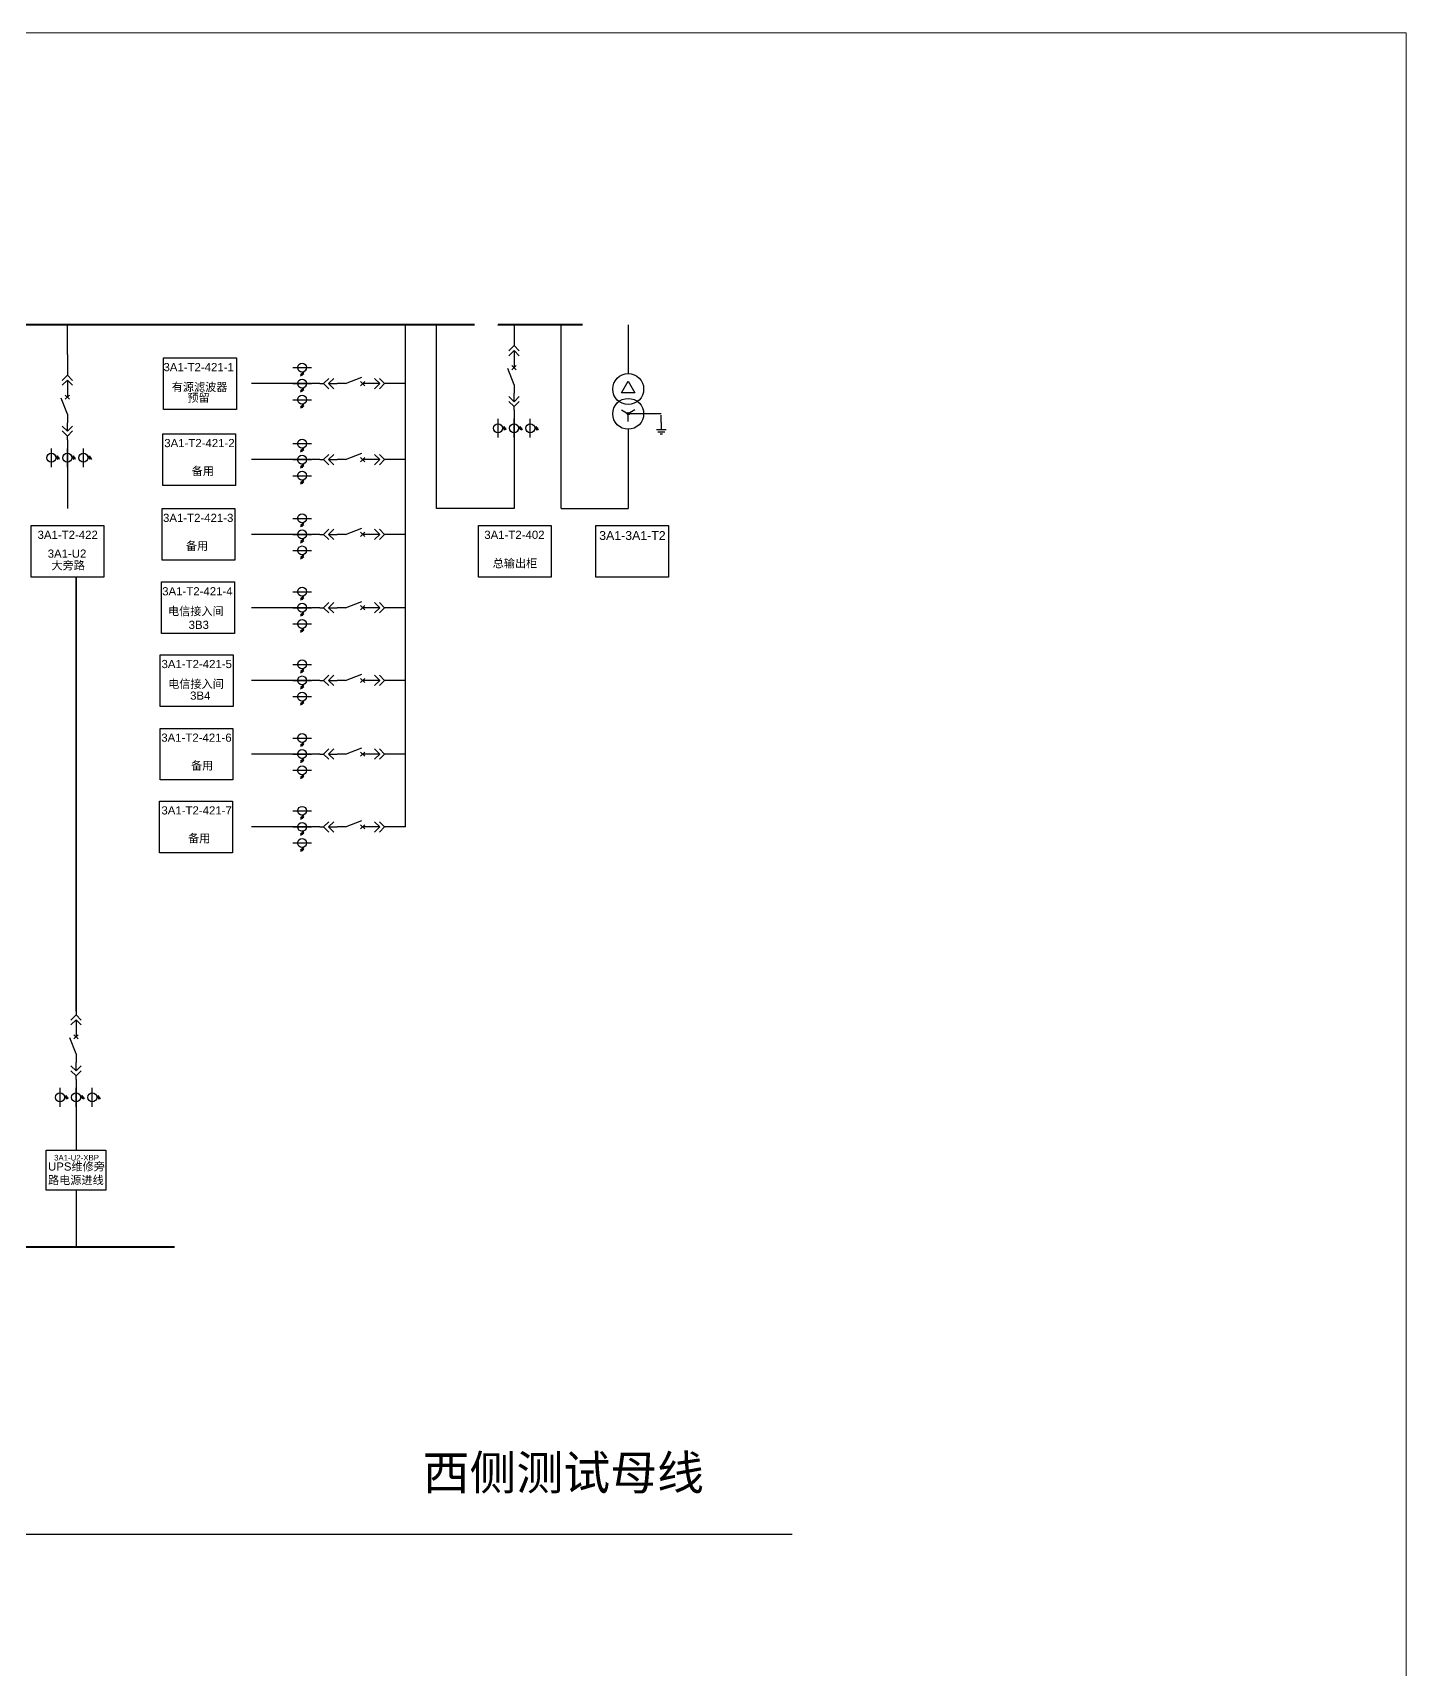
# Model space of a CAD drawing. Header units: millimetres. Extents: x 15 to 365, y 9 to 309.
# Drawn here: x 244.9 to 364.8, y 166.2 to 309.1 of the extents above; entities that cross this region are included whole.
import ezdxf
from ezdxf.enums import TextEntityAlignment as Align

# ---------------------------------------------------------------- set-up
doc = ezdxf.new("R2010")
doc.units = ezdxf.units.MM
doc.linetypes.add('CENTER', pattern=[2, 1.25, -0.25, 0.25, -0.25])
doc.linetypes.add('CONTINOUS', pattern=[0])
doc.styles.get("Standard").update_dxf_attribs({"font": 'arial.ttf'})

# ---------------------------------------------------------------- blocks, each defined once
blk = doc.blocks.new('DYDQAA05')
at = {"color": 0}
blk.add_lwpolyline([(0, 0), (0, -7)], dxfattribs=at)
blk = doc.blocks.new('DYDQAA03')
at = {"color": 0}
for points in [[(0, 0), (0, -1.5)], [(-2.12, -3.62), (0, -1.5)], [(-2.12, -5.62), (0, -3.5)], [(2.12, -3.62), (0, -1.5)], [(2.12, -5.62), (0, -3.5)], [(0, -3.5), (0, -7)]]:
    blk.add_lwpolyline(points, dxfattribs=at)
blk = doc.blocks.new('DYDQAA09')
at = {"color": 0}
blk.add_lwpolyline([(0, 0), (0, -3.5)], dxfattribs=at)
blk.add_lwpolyline([(0, 0), (0, -3.5)], dxfattribs=at)
blk.add_lwpolyline([(0, 0), (0, -3.5)], dxfattribs=at)
blk.add_lwpolyline([(0, 0), (0, -3.5)], dxfattribs=at)
blk.add_lwpolyline([(0, 0), (0, -3.5)], dxfattribs=at)
blk.add_lwpolyline([(0, 0), (0, -3.5)], dxfattribs=at)
blk.add_lwpolyline([(0, 0), (0, -3.5)], dxfattribs=at)
blk.add_lwpolyline([(0, 0), (0, -3.5)], dxfattribs=at)
blk.add_lwpolyline([(0, 0), (0, -3.5)], dxfattribs=at)
blk = doc.blocks.new('DYDQ0201')
at = {"color": 0}
for points in [[(0.86, -0.86), (-0.86, 0.86)], [(-0.86, -0.86), (0.86, 0.86)], [(0, -7), (-2.61, -0.37)]]:
    blk.add_lwpolyline(points, dxfattribs=at)
blk = doc.blocks.new('DYDQAA04')
at = {"color": 0}
for points in [[(0, -3.5), (0, 0)], [(-2.12, -1.38), (0, -3.5)], [(-2.12, -3.38), (0, -5.5)], [(2.12, -1.38), (0, -3.5)], [(2.12, -3.38), (0, -5.5)], [(0, -7), (0, -5.5)]]:
    blk.add_lwpolyline(points, dxfattribs=at)
blk = doc.blocks.new('A$C03DD39B5')
for p, q in [((417, 475), (283, 392)), ((417, 422), (283, 339)), ((350, 333), (350, 467))]:
    blk.add_line(p, q)
blk.add_lwpolyline([(700, 167), (0, 167)])
blk.add_circle((350, 167), 167)

msp = doc.modelspace()

# ---------------------------------------------------------------- linework, layer by layer
for p, q in [((247.9, 280.99, -9969.82), (247.9, 283.57, -8586.54)), ((277.4, 239.75), (277.4, 283.57, -8586.54)), ((280.13, 267.55, -8586.54), (280.13, 283.57, -8586.54)), ((290.99, 267.55, -10371.93), (290.99, 283.57, -8586.54)), ((267.52, 278.45, 2201.22), (263.96, 278.45, 2201.22)), ((269.16, 278.45, 2201.22), (267.52, 278.45, 2201.22)), ((286.89, 275.33, -8586.54), (286.89, 273.69, -8586.54)), ((286.89, 273.69, -8586.54), (286.89, 267.55, -8586.54)), ((247.9, 272.75, -7768.6), (247.9, 271.11, -7768.6)), ((267.52, 271.81, 2201.22), (263.96, 271.81, 2201.22)), ((269.16, 271.81, 2201.22), (267.52, 271.81, 2201.22)), ((247.9, 271.11, -7768.6), (247.9, 267.55, -7768.6)), ((286.89, 267.55, -8586.54), (280.13, 267.55, -8586.54)), ((267.52, 265.28, 2201.22), (263.96, 265.28, 2201.22)), ((269.16, 265.28, 2201.22), (267.52, 265.28, 2201.22)), ((267.52, 258.88, 2201.22), (263.96, 258.88, 2201.22)), ((269.16, 258.88, 2201.22), (267.52, 258.88, 2201.22)), ((267.52, 252.53, 2201.22), (263.96, 252.53, 2201.22)), ((269.16, 252.53, 2201.22), (267.52, 252.53, 2201.22)), ((267.52, 246.1, 2201.22), (263.96, 246.1, 2201.22)), ((269.16, 246.1, 2201.22), (267.52, 246.1, 2201.22)), ((267.52, 239.75, 2201.22), (263.96, 239.75, 2201.22)), ((269.16, 239.75, 2201.22), (267.52, 239.75, 2201.22)), ((248.66, 216.9, -5976.35), (248.66, 215.26, -5976.35)), ((248.66, 215.26, -3775.12), (248.66, 211.51, -6135.16)), ((248.68, 208.04, -6135.16), (248.68, 203.09, -3618.75))]:
    msp.add_line(p, q)
at = {"color": 0}
for p, q in [((296.85, 283.57, -5760.99), (296.85, 279.33, -10371.93)), ((296.27, 277.63, -10371.93), (296.85, 278.65, -10371.93)), ((296.27, 277.63, -10371.93), (296.85, 278.65, -10371.93)), ((296.85, 278.65, -10371.93), (297.44, 277.63, -10371.93)), ((297.44, 277.63, -10371.93), (296.27, 277.63, -10371.93)), ((296.27, 276.15, -10371.93), (296.85, 275.81, -10371.93)), ((296.84, 275.91, -10371.93), (296.75, 275.82, -10371.93)), ((296.9, 275.9, -10371.93), (296.76, 275.76, -10371.93)), ((296.89, 275.9, -10371.93), (296.76, 275.77, -10371.93)), ((296.81, 275.9, -10371.93), (296.76, 275.85, -10371.93)), ((296.93, 275.87, -10371.93), (296.79, 275.73, -10371.93)), ((296.94, 275.86, -10371.93), (296.8, 275.72, -10371.93)), ((296.95, 275.83, -10371.93), (296.83, 275.71, -10371.93)), ((297.44, 276.15, -10371.93), (296.85, 275.81, -10371.93)), ((296.85, 275.13, -10371.93), (296.85, 275.81, -10371.93)), ((299.74, 275.81, -10371.93), (296.85, 275.81, -10371.93)), ((296.95, 275.8, -10371.93), (296.86, 275.71, -10371.93)), ((296.85, 274.45, -10371.93), (296.85, 267.55, -10371.93)), ((299.33, 274.45, -10371.93), (300.15, 274.45, -10371.93)), ((299.44, 274.25, -10371.93), (300.04, 274.25, -10371.93)), ((299.64, 274.05, -10371.93), (299.84, 274.05, -10371.93)), ((290.99, 267.55, -10371.93), (296.85, 267.55, -10371.93))]:
    msp.add_line(p, q, dxfattribs=at)
at = {"color": 0, "linetype": 'CENTER', "ltscale": 0.5}
msp.add_line((299.74, 275.06, -10371.93), (299.74, 275.81, -10371.93), dxfattribs=at)
at = {"color": 5, "lineweight": 35}
for q in [(248.66, 261.55, -7768.6), (248.66, 223.65, -8177.57)]:
    msp.add_line((248.66, 237.36, -8177.57), q, dxfattribs=at)
at = {"color": 1, "lineweight": 40}
msp.add_line((193.65, 203.09, -6511.62), (257.26, 203.09, -6511.62), dxfattribs=at)
at = {"color": 1, "lineweight": 30}
msp.add_line((235.73, 177.99, -7801.11), (311.17, 177.99, -7801.11), dxfattribs=at)
at = {"color": 1, "lineweight": 13, "ltscale": 0.001071}
msp.add_lwpolyline([(15.42, 309.08), (364.76, 309.08), (364.76, 9.34), (15.42, 9.34)], close=True, dxfattribs=at)
at = {"color": 1, "lineweight": 40, "ltscale": 100}
for points, elevation in [([(283.44, 283.57), (176.39, 283.57), (176.39, 283.57)], -8586.54), ([(292.87, 283.57), (285.5, 283.57), (285.5, 283.57)], -9560.85)]:
    msp.add_lwpolyline(points, dxfattribs=dict(at, elevation=elevation))
for points, elevation in [([(256.29, 280.7), (262.65, 280.7), (262.65, 276.19), (256.29, 276.19)], 2201.22), ([(256.22, 274.06), (262.58, 274.06), (262.58, 269.55), (256.22, 269.55)], 2201.22), ([(256.17, 267.53), (262.53, 267.53), (262.53, 263.02), (256.17, 263.02)], 2201.22), ([(244.74, 266.06), (251.09, 266.06), (251.09, 261.55), (244.74, 261.55)], -7768.6), ([(283.77, 266.06), (290.13, 266.06), (290.13, 261.55), (283.77, 261.55)], -8586.49), ([(294.02, 266.06), (300.38, 266.06), (300.38, 261.55), (294.02, 261.55)], -8586.49), ([(256.13, 261.13), (262.49, 261.13), (262.49, 256.62), (256.13, 256.62)], 2201.22), ([(256.01, 254.78), (262.36, 254.78), (262.36, 250.27), (256.01, 250.27)], 2201.22), ([(255.99, 248.35), (262.34, 248.35), (262.34, 243.84), (255.99, 243.84)], 2201.22), ([(255.94, 242), (262.3, 242), (262.3, 237.49), (255.94, 237.49)], 2201.22), ([(246.06, 211.51), (251.27, 211.51), (251.27, 208.04), (246.06, 208.04)], -6135.16)]:
    msp.add_lwpolyline(points, close=True, dxfattribs=dict(elevation=elevation))
at = {"color": 0, "elevation": -10371.93}
msp.add_lwpolyline([(299.74, 275.06), (299.74, 274.45)], dxfattribs=at)
at = {"color": 0, "linetype": 'CONTINOUS'}
for centre in [(296.85, 277.97, -10371.93), (296.85, 275.81, -10371.93)]:
    msp.add_circle(centre, 1.35, dxfattribs=at)
at = {"color": 0}
msp.add_circle((296.85, 275.81, -10371.93), 0.101, dxfattribs=at)

# ---------------------------------------------------------------- block references
at = {"xscale": 0.2128962921302706, "yscale": 0.2128962921302706, "zscale": 0.2128962921302706}
for name, p in [('DYDQAA05', (286.89, 283.57, -10787.76)), ('DYDQAA03', (286.89, 282.08, -10787.76)), ('DYDQAA05', (247.9, 280.99, -9969.82)), ('DYDQAA09', (286.89, 280.59, -10787.76)), ('DYDQAA03', (247.9, 279.5, -9969.82)), ('DYDQ0201', (286.89, 279.84, -10787.76)), ('DYDQ0201', (247.9, 277.26, -9969.82)), ('DYDQAA09', (247.9, 278.01, -9969.82)), ('DYDQAA04', (286.89, 277.61, -10787.76)), ('DYDQAA09', (286.89, 278.35, -10787.76)), ('DYDQAA09', (247.9, 275.77, -9969.82)), ('DYDQAA09', (286.89, 276.12, -10787.76)), ('DYDQAA04', (247.9, 275.03, -9969.82)), ('DYDQAA09', (247.9, 273.54, -9969.82)), ('DYDQAA03', (248.66, 223.65, -8177.57)), ('DYDQ0201', (248.66, 221.42, -8177.57)), ('DYDQAA09', (248.66, 222.16, -8177.57)), ('DYDQAA04', (248.66, 219.18, -8177.57)), ('DYDQAA09', (248.66, 219.93, -8177.57)), ('DYDQAA09', (248.66, 217.69, -8177.57))]:
    msp.add_blockref(name, p, dxfattribs=at)
at = {"linetype": 'Continuous', "xscale": 0.00233888397733859, "yscale": 0.00233888397733859, "zscale": 0.00233888397733859}
for p, rotation in [((269.21, 280.24, 2201.22), 180), ((269.21, 278.84, 2201.22), 180), ((269.21, 277.43, 2201.22), 180), ((285.1, 275.37, -8586.54), 270), ((286.5, 275.37, -8586.54), 270), ((287.91, 275.37, -8586.54), 270), ((269.21, 273.6, 2201.22), 180), ((246.11, 272.79, -7768.6), 270), ((247.51, 272.79, -7768.6), 270), ((248.91, 272.79, -7768.6), 270), ((269.21, 272.2, 2201.22), 180), ((269.21, 270.8, 2201.22), 180), ((269.21, 267.07, 2201.22), 180), ((269.21, 265.67, 2201.22), 180), ((269.21, 264.27, 2201.22), 180), ((269.21, 260.67, 2201.22), 180), ((269.21, 259.27, 2201.22), 180), ((269.21, 257.86, 2201.22), 180), ((269.21, 254.32, 2201.22), 180), ((269.21, 252.92, 2201.22), 180), ((269.21, 251.51, 2201.22), 180), ((269.21, 247.89, 2201.22), 180), ((269.21, 246.49, 2201.22), 180), ((269.21, 245.08, 2201.22), 180), ((269.21, 241.54, 2201.22), 180), ((269.21, 240.14, 2201.22), 180), ((269.21, 238.73, 2201.22), 180), ((246.87, 216.95, -5976.35), 270), ((248.27, 216.95, -5976.35), 270), ((249.68, 216.95, -5976.35), 270)]:
    msp.add_blockref('A$C03DD39B5', p, dxfattribs=dict(at, rotation=rotation))
at = {"xscale": 0.2128962921302706, "yscale": 0.2128962921302706, "zscale": 0.2128962921302706, "rotation": 270}
for name, p in [('DYDQAA04', (271.44, 278.45)), ('DYDQ0201', (273.68, 278.45)), ('DYDQAA03', (275.91, 278.45)), ('DYDQAA09', (269.95, 278.45)), ('DYDQAA09', (272.19, 278.45)), ('DYDQAA09', (274.42, 278.45)), ('DYDQAA05', (277.4, 278.45)), ('DYDQAA09', (269.95, 271.81)), ('DYDQAA04', (271.44, 271.81)), ('DYDQAA09', (272.19, 271.81)), ('DYDQ0201', (273.68, 271.81)), ('DYDQAA09', (274.42, 271.81)), ('DYDQAA03', (275.91, 271.81)), ('DYDQAA05', (277.4, 271.81)), ('DYDQ0201', (273.68, 265.28)), ('DYDQAA09', (269.95, 265.28)), ('DYDQAA04', (271.44, 265.28)), ('DYDQAA09', (272.19, 265.28)), ('DYDQAA09', (274.42, 265.28)), ('DYDQAA03', (275.91, 265.28)), ('DYDQAA05', (277.4, 265.28)), ('DYDQAA09', (269.95, 258.88)), ('DYDQAA04', (271.44, 258.88)), ('DYDQAA09', (272.19, 258.88)), ('DYDQ0201', (273.68, 258.88)), ('DYDQAA09', (274.42, 258.88)), ('DYDQAA03', (275.91, 258.88)), ('DYDQAA05', (277.4, 258.88)), ('DYDQAA04', (271.44, 252.53)), ('DYDQ0201', (273.68, 252.53)), ('DYDQAA03', (275.91, 252.53)), ('DYDQAA09', (269.95, 252.53)), ('DYDQAA09', (272.19, 252.53)), ('DYDQAA09', (274.42, 252.53)), ('DYDQAA05', (277.4, 252.53)), ('DYDQAA09', (269.95, 246.1)), ('DYDQAA04', (271.44, 246.1)), ('DYDQAA09', (272.19, 246.1)), ('DYDQ0201', (273.68, 246.1)), ('DYDQAA09', (274.42, 246.1)), ('DYDQAA03', (275.91, 246.1)), ('DYDQAA05', (277.4, 246.1)), ('DYDQAA04', (271.44, 239.75)), ('DYDQ0201', (273.68, 239.75)), ('DYDQAA03', (275.91, 239.75)), ('DYDQAA09', (269.95, 239.75)), ('DYDQAA09', (272.19, 239.75)), ('DYDQAA09', (274.42, 239.75)), ('DYDQAA05', (277.4, 239.75))]:
    msp.add_blockref(name, p, dxfattribs=at)

# ---------------------------------------------------------------- texts
at = {"lineweight": 0}
for s, height, p in [('3A1-T2-421-1', 0.7128, (259.36, 279.53, -0.05)), ('有源滤波器', 0.713, (259.44, 277.79, 378.75)), ('预留', 0.713, (259.35, 276.85, 505.05)), ('3A1-T2-421-2', 0.7128, (259.43, 272.9, -0.05)), ('备用', 0.713, (259.72, 270.45, -0.05)), ('3A1-T2-421-3', 0.7128, (259.32, 266.37, -0.05)), ('3A1-T2-422', 0.713, (247.93, 264.89, -9969.82)), ('备用', 0.713, (259.22, 263.92, -0.05)), ('3A1-T2-402', 0.713, (286.92, 264.89, -10787.76)), ('3A1-U2', 0.713, (247.87, 263.25, -7768.6)), ('大旁路', 0.713, (247.97, 262.21, -9969.82)), ('总输出柜', 0.713, (286.97, 262.4, -10787.76)), ('3A1-T2-421-4', 0.7128, (259.25, 259.96, -0.05)), ('电信接入间', 0.713, (259.11, 258.22, 1383.23)), ('3B3', 0.713, (259.37, 257.03, 1509.53)), ('3A1-T2-421-5', 0.7128, (259.19, 253.61, -0.05)), ('电信接入间', 0.713, (259.13, 251.87, 24008.35)), ('3B4', 0.713, (259.5, 250.85, 24134.66)), ('3A1-T2-421-6', 0.7128, (259.17, 247.18, -0.05)), ('备用', 0.713, (259.66, 244.74, -0.05)), ('3A1-T2-421-7', 0.7128, (259.18, 240.83, -0.05)), ('备用', 0.713, (259.4, 238.39, -0.05)), ('3A1-U2-XBP', 0.49, (248.7, 210.62, -5034.55))]:
    msp.add_text(s, height=height, dxfattribs=at).set_placement(p, align=Align.CENTER)
at = {"attachment_point": 1}
for s, insert, char_height, width in [('3A1-3A1-T2', (294.32, 265.57, -4832.25), 0.77, 1.1343), ('UPS{\\fSimSun|b0|i0|c134|p34;维修旁\\P路电源进线}', (246.21, 210.45, -3651.26), 0.7128, 5.2091)]:
    msp.add_mtext(s, dxfattribs=dict(at, insert=insert, char_height=char_height, width=width))
at = {"color": 1, "insert": (278.91, 184.87, 36292.45), "char_height": 3, "width": 27.5001, "attachment_point": 1}
msp.add_mtext('西侧测试母线', dxfattribs=at)

doc.saveas('drawing.dxf')
